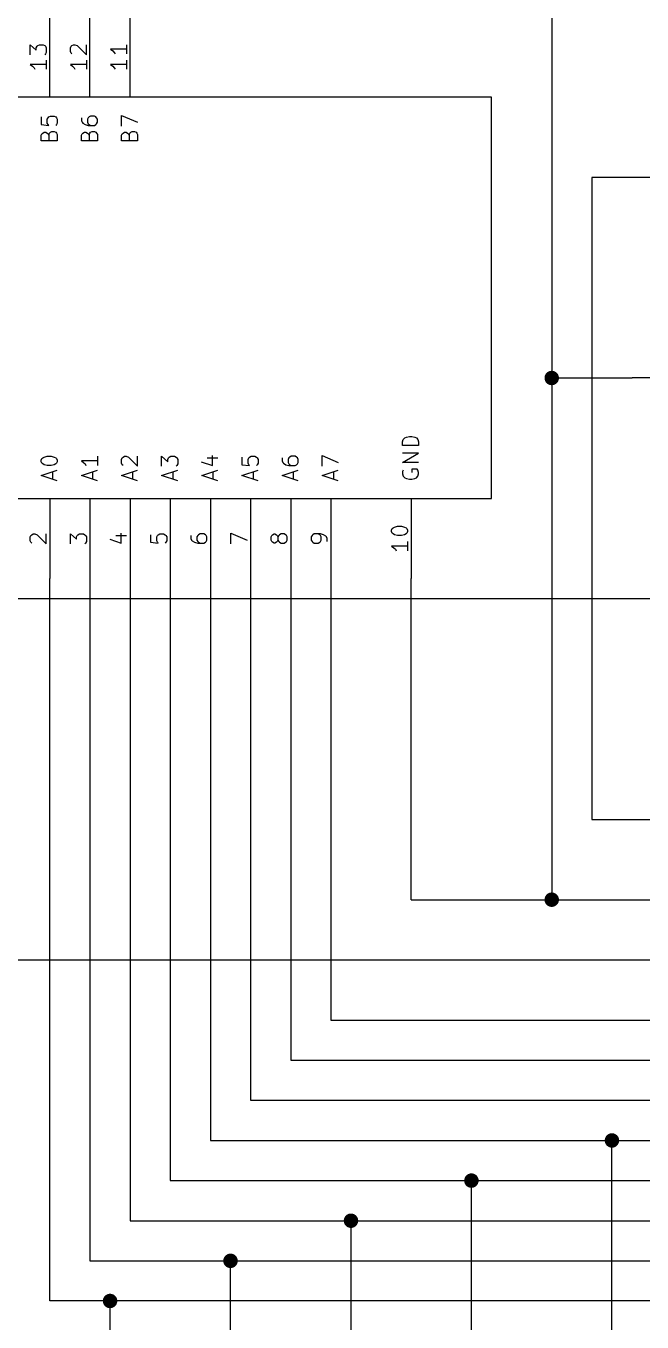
# Model space of a CAD drawing. Extents: x 0.4 to 11.3, y -7.9 to -0.4.
# Drawn here: x 2.54 to 4.075, y -5.253 to -2.023 of the extents above; entities that cross this region are included whole.
import ezdxf

# ---------------------------------------------------------------- set-up
doc = ezdxf.new("R2010")
doc.units = 0
doc.header["$MEASUREMENT"] = 0
for name, color, linetype in [('CYAN2', 4, 'CONTINUOUS'), ('GREEN3', 91, 'CONTINUOUS'), ('LYELLOW', 51, 'CONTINUOUS'), ('RED2', 1, 'CONTINUOUS'), ('RED3', 11, 'CONTINUOUS')]:
    doc.layers.add(name, color=color, linetype=linetype)

msp = doc.modelspace()

# ---------------------------------------------------------------- linework, layer by layer
at = {"layer": 'CYAN2', "linetype": 'CONTINUOUS'}
for p, q in [((2.5785, -2.2495), (2.5785, -2.2686)), ((2.5937, -2.2552), (2.5956, -2.2514)), ((2.5937, -2.2648), (2.5937, -2.2552)), ((2.5956, -2.2514), (2.5976, -2.2495)), ((2.5976, -2.2495), (2.6014, -2.2476)), ((2.6014, -2.2476), (2.6109, -2.2476)), ((2.6109, -2.2476), (2.6147, -2.2495)), ((2.6147, -2.2495), (2.6166, -2.2514)), ((2.6166, -2.2514), (2.6185, -2.2552)), ((2.6185, -2.2552), (2.6185, -2.2648)), ((2.6785, -2.2514), (2.6785, -2.259)), ((2.6785, -2.259), (2.6804, -2.2629)), ((2.6956, -2.2514), (2.6937, -2.2552)), ((2.6937, -2.2552), (2.6937, -2.2629)), ((2.6976, -2.2495), (2.6956, -2.2514)), ((2.7014, -2.2476), (2.6976, -2.2495)), ((2.7109, -2.2476), (2.7014, -2.2476)), ((2.7147, -2.2495), (2.7109, -2.2476)), ((2.7166, -2.2514), (2.7147, -2.2495)), ((2.7185, -2.2552), (2.7166, -2.2514)), ((2.7185, -2.2629), (2.7185, -2.2552)), ((2.7785, -2.2724), (2.7785, -2.2457)), ((2.7785, -2.2457), (2.8185, -2.2629)), ((2.5785, -2.2686), (2.5976, -2.2705)), ((2.5785, -2.2952), (2.5804, -2.2914)), ((2.5804, -2.2914), (2.5823, -2.2895)), ((2.5823, -2.2895), (2.5861, -2.2876)), ((2.5861, -2.2876), (2.5899, -2.2876)), ((2.5899, -2.2876), (2.5937, -2.2895)), ((2.5956, -2.2686), (2.5937, -2.2648)), ((2.5937, -2.2895), (2.5956, -2.2914)), ((2.5976, -2.2705), (2.5956, -2.2686)), ((2.5956, -2.2914), (2.5976, -2.2952)), ((2.5976, -2.2952), (2.5995, -2.2895)), ((2.5995, -2.2895), (2.6014, -2.2876)), ((2.6014, -2.2876), (2.6052, -2.2857)), ((2.6052, -2.2857), (2.6109, -2.2857)), ((2.6109, -2.2857), (2.6147, -2.2876)), ((2.6166, -2.2686), (2.6147, -2.2705)), ((2.6147, -2.2876), (2.6166, -2.2895)), ((2.6185, -2.2648), (2.6166, -2.2686)), ((2.6166, -2.2895), (2.6185, -2.2933)), ((2.6785, -2.2952), (2.6804, -2.2914)), ((2.6804, -2.2629), (2.6823, -2.2648)), ((2.6804, -2.2914), (2.6823, -2.2895)), ((2.6823, -2.2648), (2.688, -2.2686)), ((2.6823, -2.2895), (2.6861, -2.2876)), ((2.6861, -2.2876), (2.6899, -2.2876)), ((2.688, -2.2686), (2.6956, -2.2705)), ((2.6899, -2.2876), (2.6937, -2.2895)), ((2.6937, -2.2629), (2.6956, -2.2667)), ((2.6937, -2.2895), (2.6956, -2.2914)), ((2.6956, -2.2667), (2.6976, -2.2686)), ((2.6956, -2.2705), (2.7109, -2.2705)), ((2.6956, -2.2914), (2.6976, -2.2952)), ((2.6976, -2.2686), (2.7014, -2.2705)), ((2.6976, -2.2952), (2.6995, -2.2895)), ((2.6995, -2.2895), (2.7014, -2.2876)), ((2.7014, -2.2876), (2.7052, -2.2857)), ((2.7052, -2.2857), (2.7109, -2.2857)), ((2.7109, -2.2705), (2.7147, -2.2686)), ((2.7109, -2.2857), (2.7147, -2.2876)), ((2.7147, -2.2686), (2.7166, -2.2667)), ((2.7147, -2.2876), (2.7166, -2.2895)), ((2.7166, -2.2667), (2.7185, -2.2629)), ((2.7166, -2.2895), (2.7185, -2.2933)), ((2.7785, -2.2952), (2.7804, -2.2914)), ((2.7804, -2.2914), (2.7823, -2.2895)), ((2.7823, -2.2895), (2.7861, -2.2876)), ((2.7861, -2.2876), (2.7899, -2.2876)), ((2.7899, -2.2876), (2.7937, -2.2895)), ((2.7937, -2.2895), (2.7956, -2.2914)), ((2.7956, -2.2914), (2.7976, -2.2952)), ((2.7976, -2.2952), (2.7995, -2.2895)), ((2.7995, -2.2895), (2.8014, -2.2876)), ((2.8014, -2.2876), (2.8052, -2.2857)), ((2.8052, -2.2857), (2.8109, -2.2857)), ((2.8109, -2.2857), (2.8147, -2.2876)), ((2.8147, -2.2876), (2.8166, -2.2895)), ((2.8166, -2.2895), (2.8185, -2.2933)), ((2.5785, -2.3086), (2.5785, -2.2952)), ((2.6185, -2.3086), (2.5785, -2.3086)), ((2.5976, -2.2952), (2.5976, -2.3086)), ((2.6185, -2.2933), (2.6185, -2.3086)), ((2.6785, -2.3086), (2.6785, -2.2952)), ((2.7185, -2.3086), (2.6785, -2.3086)), ((2.6976, -2.2952), (2.6976, -2.3086)), ((2.7185, -2.2933), (2.7185, -2.3086)), ((2.7785, -2.3086), (2.7785, -2.2952)), ((2.8185, -2.3086), (2.7785, -2.3086)), ((2.7976, -2.2952), (2.7976, -2.3086)), ((2.8185, -2.2933), (2.8185, -2.3086)), ((3.4785, -3.059), (3.4804, -3.0533)), ((3.4785, -3.0686), (3.4785, -3.059)), ((3.4804, -3.0533), (3.4842, -3.0495)), ((3.4842, -3.0495), (3.488, -3.0476)), ((3.488, -3.0476), (3.4956, -3.0457)), ((3.4956, -3.0457), (3.5014, -3.0457)), ((3.5014, -3.0457), (3.509, -3.0476)), ((3.509, -3.0476), (3.5128, -3.0495)), ((3.5128, -3.0495), (3.5166, -3.0533)), ((3.5166, -3.0533), (3.5185, -3.059)), ((3.5185, -3.059), (3.5185, -3.0686)), ((2.5804, -3.1009), (2.5823, -3.099)), ((2.5823, -3.099), (2.5861, -3.0971)), ((2.5861, -3.0971), (2.5937, -3.0952)), ((2.5937, -3.0952), (2.6033, -3.0952)), ((2.6033, -3.0952), (2.6109, -3.0971)), ((2.6109, -3.0971), (2.6147, -3.099)), ((2.6147, -3.099), (2.6166, -3.1009)), ((2.7185, -3.0952), (2.7185, -3.1181)), ((2.7785, -3.1029), (2.7804, -3.099)), ((2.7804, -3.099), (2.7823, -3.0971)), ((2.7823, -3.0971), (2.7861, -3.0952)), ((2.7861, -3.0952), (2.7899, -3.0952)), ((2.7899, -3.0952), (2.7956, -3.0971)), ((2.7956, -3.0971), (2.8185, -3.12)), ((2.8185, -3.12), (2.8185, -3.0952)), ((2.8785, -3.12), (2.8785, -3.0952)), ((2.8785, -3.0952), (2.8937, -3.1086)), ((2.8937, -3.1029), (2.8956, -3.099)), ((2.8956, -3.099), (2.8976, -3.0971)), ((2.8976, -3.0971), (2.9014, -3.0952)), ((2.9014, -3.0952), (2.9109, -3.0952)), ((2.9109, -3.0952), (2.9147, -3.0971)), ((2.9147, -3.0971), (2.9166, -3.099)), ((2.9166, -3.099), (2.9185, -3.1029)), ((2.9918, -3.099), (3.0185, -3.099)), ((3.0052, -3.1181), (3.0052, -3.0933)), ((3.0785, -3.0971), (3.0785, -3.1162)), ((3.0937, -3.1029), (3.0956, -3.099)), ((3.0956, -3.099), (3.0976, -3.0971)), ((3.0976, -3.0971), (3.1014, -3.0952)), ((3.1014, -3.0952), (3.1109, -3.0952)), ((3.1109, -3.0952), (3.1147, -3.0971)), ((3.1147, -3.0971), (3.1166, -3.099)), ((3.1166, -3.099), (3.1185, -3.1029)), ((3.1785, -3.099), (3.1785, -3.1067)), ((3.1956, -3.099), (3.1937, -3.1029)), ((3.1976, -3.0971), (3.1956, -3.099)), ((3.2014, -3.0952), (3.1976, -3.0971)), ((3.2109, -3.0952), (3.2014, -3.0952)), ((3.2147, -3.0971), (3.2109, -3.0952)), ((3.2166, -3.099), (3.2147, -3.0971)), ((3.2185, -3.1029), (3.2166, -3.099)), ((3.2785, -3.12), (3.2785, -3.0933)), ((3.2785, -3.0933), (3.3185, -3.1105)), ((3.5185, -3.0686), (3.4785, -3.0686)), ((3.4785, -3.1105), (3.5185, -3.0876)), ((3.5185, -3.0876), (3.4785, -3.0876)), ((2.5785, -3.1048), (2.5804, -3.1009)), ((2.5785, -3.1086), (2.5785, -3.1048)), ((2.5804, -3.1124), (2.5785, -3.1086)), ((2.5785, -3.1429), (2.6185, -3.1295)), ((2.5823, -3.1143), (2.5804, -3.1124)), ((2.5861, -3.1162), (2.5823, -3.1143)), ((2.5937, -3.1181), (2.5861, -3.1162)), ((2.6033, -3.1181), (2.5937, -3.1181)), ((2.6109, -3.1162), (2.6033, -3.1181)), ((2.6147, -3.1143), (2.6109, -3.1162)), ((2.6166, -3.1124), (2.6147, -3.1143)), ((2.6166, -3.1009), (2.6185, -3.1048)), ((2.6185, -3.1086), (2.6166, -3.1124)), ((2.6185, -3.1048), (2.6185, -3.1086)), ((2.7185, -3.1067), (2.6785, -3.1067)), ((2.6785, -3.1067), (2.6842, -3.1105)), ((2.6785, -3.1429), (2.7185, -3.1295)), ((2.6842, -3.1105), (2.688, -3.1143)), ((2.688, -3.1143), (2.6899, -3.1181)), ((2.7785, -3.1124), (2.7785, -3.1029)), ((2.7804, -3.1162), (2.7785, -3.1124)), ((2.7785, -3.1429), (2.8185, -3.1295)), ((2.7823, -3.1181), (2.7804, -3.1162)), ((2.8785, -3.1429), (2.9185, -3.1295)), ((2.8937, -3.1086), (2.8937, -3.1029)), ((2.9166, -3.1181), (2.9147, -3.12)), ((2.9185, -3.1143), (2.9166, -3.1181)), ((2.9185, -3.1029), (2.9185, -3.1143)), ((2.9766, -3.1086), (3.0052, -3.1181)), ((2.9785, -3.1429), (3.0185, -3.1295)), ((3.0785, -3.1162), (3.0976, -3.1181)), ((3.0785, -3.1429), (3.1185, -3.1295)), ((3.0937, -3.1124), (3.0937, -3.1029)), ((3.0956, -3.1162), (3.0937, -3.1124)), ((3.0976, -3.1181), (3.0956, -3.1162)), ((3.1166, -3.1162), (3.1147, -3.1181)), ((3.1185, -3.1124), (3.1166, -3.1162)), ((3.1185, -3.1029), (3.1185, -3.1124)), ((3.1785, -3.1067), (3.1804, -3.1105)), ((3.1785, -3.1429), (3.2185, -3.1295)), ((3.1804, -3.1105), (3.1823, -3.1124)), ((3.1823, -3.1124), (3.188, -3.1162)), ((3.188, -3.1162), (3.1956, -3.1181)), ((3.1937, -3.1029), (3.1937, -3.1105)), ((3.1937, -3.1105), (3.1956, -3.1143)), ((3.1956, -3.1143), (3.1976, -3.1162)), ((3.1956, -3.1181), (3.2109, -3.1181)), ((3.1976, -3.1162), (3.2014, -3.1181)), ((3.2109, -3.1181), (3.2147, -3.1162)), ((3.2147, -3.1162), (3.2166, -3.1143)), ((3.2166, -3.1143), (3.2185, -3.1105)), ((3.2185, -3.1105), (3.2185, -3.1029)), ((3.2785, -3.1429), (3.3185, -3.1295)), ((3.5185, -3.1105), (3.4785, -3.1105)), ((3.4804, -3.1295), (3.4785, -3.1333)), ((3.5147, -3.1276), (3.5014, -3.1276)), ((3.5014, -3.1276), (3.5014, -3.1352)), ((3.5166, -3.1295), (3.5147, -3.1276)), ((3.5185, -3.1352), (3.5166, -3.1295)), ((2.6185, -3.1562), (2.5785, -3.1429)), ((2.6071, -3.1524), (2.6071, -3.1333)), ((2.7185, -3.1562), (2.6785, -3.1429)), ((2.7071, -3.1524), (2.7071, -3.1333)), ((2.8185, -3.1562), (2.7785, -3.1429)), ((2.8071, -3.1524), (2.8071, -3.1333)), ((2.9185, -3.1562), (2.8785, -3.1429)), ((2.9071, -3.1524), (2.9071, -3.1333)), ((3.0185, -3.1562), (2.9785, -3.1429)), ((3.0071, -3.1524), (3.0071, -3.1333)), ((3.1185, -3.1562), (3.0785, -3.1429)), ((3.1071, -3.1524), (3.1071, -3.1333)), ((3.2185, -3.1562), (3.1785, -3.1429)), ((3.2071, -3.1524), (3.2071, -3.1333)), ((3.3185, -3.1562), (3.2785, -3.1429)), ((3.3071, -3.1524), (3.3071, -3.1333)), ((3.4785, -3.1333), (3.4785, -3.139)), ((3.4785, -3.139), (3.4804, -3.1448)), ((3.4804, -3.1448), (3.4842, -3.1486)), ((3.4842, -3.1486), (3.488, -3.1505)), ((3.488, -3.1505), (3.4956, -3.1524)), ((3.4956, -3.1524), (3.5014, -3.1524)), ((3.5014, -3.1524), (3.509, -3.1505)), ((3.509, -3.1505), (3.5128, -3.1486)), ((3.5128, -3.1486), (3.5166, -3.1448)), ((3.5166, -3.1448), (3.5185, -3.139)), ((3.5185, -3.139), (3.5185, -3.1352))]:
    msp.add_line(p, q, dxfattribs=at)
at = {"layer": 'GREEN3', "linetype": 'CONTINUOUS'}
for p, q in [((3.85, -1.95), (3.85, -2.9)), ((3.95, -2.4), (3.95, -4)), ((4.35, -2.4), (3.95, -2.4)), ((3.85, -2.9), (3.85, -4.2)), ((3.85, -2.9), (4.05, -2.9)), ((2.6, -5.2), (2.6, -3.4)), ((2.7, -3.4), (2.7, -5.1)), ((2.8, -3.4), (2.8, -5)), ((2.9, -3.4), (2.9, -4.9)), ((3, -3.4), (3, -4.8)), ((3.1, -3.4), (3.1, -4.7)), ((3.2, -3.4), (3.2, -4.6)), ((3.3, -3.4), (3.3, -4.5)), ((3.5, -4.2), (3.5, -3.4)), ((5.85, -3.45), (2.3, -3.45)), ((3.95, -4), (6.3, -4)), ((3.5, -4.2), (3.85, -4.2)), ((3.85, -4.2), (6.2, -4.2)), ((2.4, -4.35), (9.7, -4.35)), ((3.3, -4.5), (5.05, -4.5)), ((3.2, -4.6), (4.7, -4.6)), ((3.1, -4.7), (4.35, -4.7)), ((3, -4.8), (4, -4.8)), ((4, -5.85), (4, -4.8)), ((4, -4.8), (7.95, -4.8)), ((2.9, -4.9), (3.65, -4.9)), ((3.65, -6), (3.65, -4.9)), ((3.65, -4.9), (5.25, -4.9)), ((2.8, -5), (3.35, -5)), ((3.35, -5), (5.35, -5)), ((3.35, -5), (3.35, -6.15)), ((2.7, -5.1), (3.05, -5.1)), ((3.05, -5.1), (5.45, -5.1)), ((3.05, -6.3), (3.05, -5.1)), ((2.75, -5.2), (2.6, -5.2)), ((5.55, -5.2), (2.75, -5.2)), ((2.75, -6.45), (2.75, -5.2))]:
    msp.add_line(p, q, dxfattribs=at)
at = {"layer": 'GREEN3', "const_width": 0.018}
for points in [[(3.841, -2.9, 1), (3.859, -2.9, 1)], [(3.841, -4.2, 1), (3.859, -4.2, 1)], [(3.991, -4.8, 1), (4.009, -4.8, 1)], [(3.641, -4.9, 1), (3.659, -4.9, 1)], [(3.341, -5, 1), (3.359, -5, 1)], [(3.041, -5.1, 1), (3.059, -5.1, 1)], [(2.741, -5.2, 1), (2.759, -5.2, 1)]]:
    msp.add_lwpolyline(points, format="xyb", close=True, dxfattribs=at)
at = {"layer": 'LYELLOW', "linetype": 'CONTINUOUS'}
for p, q in [((3.7, -2.2), (1.9, -2.2)), ((3.7, -3.2), (3.7, -2.2)), ((1.9, -3.2), (3.7, -3.2))]:
    msp.add_line(p, q, dxfattribs=at)
at = {"layer": 'RED2', "linetype": 'CONTINUOUS'}
for p, q in [((2.6, -2.2), (2.6, -2)), ((2.7, -2.2), (2.7, -2)), ((2.8, -2.2), (2.8, -2)), ((3.7, -2.2), (1.9, -2.2)), ((3.7, -3.2), (3.7, -2.2)), ((4.25, -2.9), (4.05, -2.9)), ((1.9, -3.2), (3.7, -3.2)), ((2.6, -3.2), (2.6, -3.4)), ((2.7, -3.2), (2.7, -3.4)), ((2.8, -3.2), (2.8, -3.4)), ((2.9, -3.2), (2.9, -3.4)), ((3, -3.2), (3, -3.4)), ((3.1, -3.2), (3.1, -3.4)), ((3.2, -3.2), (3.2, -3.4)), ((3.3, -3.2), (3.3, -3.4)), ((3.5, -3.2), (3.5, -3.4))]:
    msp.add_line(p, q, dxfattribs=at)
at = {"layer": 'RED3', "linetype": 'CONTINUOUS'}
for p, q in [((2.5511, -2.0943), (2.5511, -2.0695)), ((2.5511, -2.0695), (2.5663, -2.0829)), ((2.5663, -2.0771), (2.5682, -2.0733)), ((2.5663, -2.0829), (2.5663, -2.0771)), ((2.5682, -2.0733), (2.5701, -2.0714)), ((2.5701, -2.0714), (2.574, -2.0695)), ((2.574, -2.0695), (2.5835, -2.0695)), ((2.5835, -2.0695), (2.5873, -2.0714)), ((2.5873, -2.0714), (2.5892, -2.0733)), ((2.5892, -2.0924), (2.5873, -2.0943)), ((2.5892, -2.0733), (2.5911, -2.0771)), ((2.5911, -2.0886), (2.5892, -2.0924)), ((2.5911, -2.0771), (2.5911, -2.0886)), ((2.6511, -2.0771), (2.653, -2.0733)), ((2.6511, -2.0867), (2.6511, -2.0771)), ((2.653, -2.0905), (2.6511, -2.0867)), ((2.653, -2.0733), (2.6549, -2.0714)), ((2.6549, -2.0924), (2.653, -2.0905)), ((2.6549, -2.0714), (2.6587, -2.0695)), ((2.6587, -2.0695), (2.6625, -2.0695)), ((2.6625, -2.0695), (2.6682, -2.0714)), ((2.6682, -2.0714), (2.6911, -2.0943)), ((2.6911, -2.0943), (2.6911, -2.0695)), ((2.7911, -2.0809), (2.7511, -2.0809)), ((2.7511, -2.0809), (2.7568, -2.0848)), ((2.7568, -2.0848), (2.7606, -2.0886)), ((2.7606, -2.0886), (2.7625, -2.0924)), ((2.7911, -2.0695), (2.7911, -2.0924)), ((2.5911, -2.119), (2.5511, -2.119)), ((2.5511, -2.119), (2.5568, -2.1229)), ((2.5568, -2.1229), (2.5606, -2.1267)), ((2.5606, -2.1267), (2.5625, -2.1305)), ((2.5911, -2.1076), (2.5911, -2.1305)), ((2.6911, -2.119), (2.6511, -2.119)), ((2.6511, -2.119), (2.6568, -2.1229)), ((2.6568, -2.1229), (2.6606, -2.1267)), ((2.6606, -2.1267), (2.6625, -2.1305)), ((2.6911, -2.1076), (2.6911, -2.1305)), ((2.7911, -2.119), (2.7511, -2.119)), ((2.7511, -2.119), (2.7568, -2.1229)), ((2.7568, -2.1229), (2.7606, -2.1267)), ((2.7606, -2.1267), (2.7625, -2.1305)), ((2.7911, -2.1076), (2.7911, -2.1305)), ((2.5511, -3.2962), (2.553, -3.2924)), ((2.553, -3.2924), (2.5549, -3.2905)), ((2.5549, -3.2905), (2.5587, -3.2886)), ((2.5587, -3.2886), (2.5625, -3.2886)), ((2.5625, -3.2886), (2.5682, -3.2905)), ((2.5682, -3.2905), (2.5911, -3.3133)), ((2.5911, -3.3133), (2.5911, -3.2886)), ((2.6511, -3.3133), (2.6511, -3.2886)), ((2.6511, -3.2886), (2.6663, -3.3019)), ((2.6663, -3.2962), (2.6682, -3.2924)), ((2.6682, -3.2924), (2.6701, -3.2905)), ((2.6701, -3.2905), (2.674, -3.2886)), ((2.674, -3.2886), (2.6835, -3.2886)), ((2.6835, -3.2886), (2.6873, -3.2905)), ((2.6873, -3.2905), (2.6892, -3.2924)), ((2.6892, -3.2924), (2.6911, -3.2962)), ((2.7644, -3.2924), (2.7911, -3.2924)), ((2.7778, -3.3114), (2.7778, -3.2867)), ((2.8511, -3.2905), (2.8511, -3.3095)), ((2.8663, -3.2962), (2.8682, -3.2924)), ((2.8682, -3.2924), (2.8701, -3.2905)), ((2.8701, -3.2905), (2.874, -3.2886)), ((2.874, -3.2886), (2.8835, -3.2886)), ((2.8835, -3.2886), (2.8873, -3.2905)), ((2.8873, -3.2905), (2.8892, -3.2924)), ((2.8892, -3.2924), (2.8911, -3.2962)), ((2.9511, -3.2924), (2.9511, -3.3)), ((2.9682, -3.2924), (2.9663, -3.2962)), ((2.9701, -3.2905), (2.9682, -3.2924)), ((2.974, -3.2886), (2.9701, -3.2905)), ((2.9835, -3.2886), (2.974, -3.2886)), ((2.9873, -3.2905), (2.9835, -3.2886)), ((2.9892, -3.2924), (2.9873, -3.2905)), ((2.9911, -3.2962), (2.9892, -3.2924)), ((3.0511, -3.3133), (3.0511, -3.2867)), ((3.0511, -3.2867), (3.0911, -3.3038)), ((3.1511, -3.2962), (3.153, -3.2924)), ((3.153, -3.2924), (3.1549, -3.2905)), ((3.1549, -3.2905), (3.1587, -3.2886)), ((3.1587, -3.2886), (3.1606, -3.2886)), ((3.1606, -3.2886), (3.1644, -3.2905)), ((3.1644, -3.2905), (3.1663, -3.2924)), ((3.1663, -3.2924), (3.1682, -3.2962)), ((3.1701, -3.2924), (3.1682, -3.2962)), ((3.1721, -3.2905), (3.1701, -3.2924)), ((3.1759, -3.2886), (3.1721, -3.2905)), ((3.1835, -3.2886), (3.1759, -3.2886)), ((3.1873, -3.2905), (3.1835, -3.2886)), ((3.1892, -3.2924), (3.1873, -3.2905)), ((3.1911, -3.2962), (3.1892, -3.2924)), ((3.253, -3.2924), (3.2511, -3.2962)), ((3.2549, -3.2905), (3.253, -3.2924)), ((3.2587, -3.2886), (3.2549, -3.2905)), ((3.274, -3.2886), (3.2587, -3.2886)), ((3.2721, -3.2905), (3.2682, -3.2886)), ((3.274, -3.2924), (3.2721, -3.2905)), ((3.2816, -3.2905), (3.274, -3.2886)), ((3.2759, -3.2962), (3.274, -3.2924)), ((3.2873, -3.2943), (3.2816, -3.2905)), ((3.2892, -3.2962), (3.2873, -3.2943)), ((3.4511, -3.279), (3.453, -3.2752)), ((3.4511, -3.2829), (3.4511, -3.279)), ((3.453, -3.2867), (3.4511, -3.2829)), ((3.453, -3.2752), (3.4549, -3.2733)), ((3.4549, -3.2886), (3.453, -3.2867)), ((3.4549, -3.2733), (3.4587, -3.2714)), ((3.4587, -3.2905), (3.4549, -3.2886)), ((3.4587, -3.2714), (3.4663, -3.2695)), ((3.4663, -3.2924), (3.4587, -3.2905)), ((3.4663, -3.2695), (3.4759, -3.2695)), ((3.4759, -3.2924), (3.4663, -3.2924)), ((3.4759, -3.2695), (3.4835, -3.2714)), ((3.4835, -3.2905), (3.4759, -3.2924)), ((3.4835, -3.2714), (3.4873, -3.2733)), ((3.4873, -3.2886), (3.4835, -3.2905)), ((3.4873, -3.2733), (3.4892, -3.2752)), ((3.4892, -3.2867), (3.4873, -3.2886)), ((3.4892, -3.2752), (3.4911, -3.279)), ((3.4911, -3.2829), (3.4892, -3.2867)), ((3.4911, -3.279), (3.4911, -3.2829)), ((2.5511, -3.3057), (2.5511, -3.2962)), ((2.553, -3.3095), (2.5511, -3.3057)), ((2.5549, -3.3114), (2.553, -3.3095)), ((2.6663, -3.3019), (2.6663, -3.2962)), ((2.6892, -3.3114), (2.6873, -3.3133)), ((2.6911, -3.3076), (2.6892, -3.3114)), ((2.6911, -3.2962), (2.6911, -3.3076)), ((2.7492, -3.3019), (2.7778, -3.3114)), ((2.8511, -3.3095), (2.8701, -3.3114)), ((2.8663, -3.3057), (2.8663, -3.2962)), ((2.8682, -3.3095), (2.8663, -3.3057)), ((2.8701, -3.3114), (2.8682, -3.3095)), ((2.8892, -3.3095), (2.8873, -3.3114)), ((2.8911, -3.3057), (2.8892, -3.3095)), ((2.8911, -3.2962), (2.8911, -3.3057)), ((2.9511, -3.3), (2.953, -3.3038)), ((2.953, -3.3038), (2.9549, -3.3057)), ((2.9549, -3.3057), (2.9606, -3.3095)), ((2.9606, -3.3095), (2.9682, -3.3114)), ((2.9663, -3.2962), (2.9663, -3.3038)), ((2.9663, -3.3038), (2.9682, -3.3076)), ((2.9682, -3.3076), (2.9701, -3.3095)), ((2.9682, -3.3114), (2.9835, -3.3114)), ((2.9701, -3.3095), (2.974, -3.3114)), ((2.9835, -3.3114), (2.9873, -3.3095)), ((2.9873, -3.3095), (2.9892, -3.3076)), ((2.9892, -3.3076), (2.9911, -3.3038)), ((2.9911, -3.3038), (2.9911, -3.2962)), ((3.1511, -3.3038), (3.1511, -3.2962)), ((3.153, -3.3076), (3.1511, -3.3038)), ((3.1549, -3.3095), (3.153, -3.3076)), ((3.1587, -3.3114), (3.1549, -3.3095)), ((3.1606, -3.3114), (3.1587, -3.3114)), ((3.1644, -3.3095), (3.1606, -3.3114)), ((3.1663, -3.3076), (3.1644, -3.3095)), ((3.1682, -3.3038), (3.1663, -3.3076)), ((3.1682, -3.2962), (3.1682, -3.3038)), ((3.1682, -3.3038), (3.1701, -3.3076)), ((3.1701, -3.3076), (3.1721, -3.3095)), ((3.1721, -3.3095), (3.1759, -3.3114)), ((3.1759, -3.3114), (3.1835, -3.3114)), ((3.1835, -3.3114), (3.1873, -3.3095)), ((3.1873, -3.3095), (3.1892, -3.3076)), ((3.1892, -3.3076), (3.1911, -3.3038)), ((3.1911, -3.3038), (3.1911, -3.2962)), ((3.2511, -3.2962), (3.2511, -3.3038)), ((3.2511, -3.3038), (3.253, -3.3076)), ((3.253, -3.3076), (3.2549, -3.3095)), ((3.2549, -3.3095), (3.2587, -3.3114)), ((3.2587, -3.3114), (3.2682, -3.3114)), ((3.2682, -3.3114), (3.2721, -3.3095)), ((3.2721, -3.3095), (3.274, -3.3076)), ((3.274, -3.3076), (3.2759, -3.3038)), ((3.2759, -3.3038), (3.2759, -3.2962)), ((3.2911, -3.3), (3.2892, -3.2962)), ((3.2911, -3.3076), (3.2911, -3.3)), ((3.4911, -3.319), (3.4511, -3.319)), ((3.4511, -3.319), (3.4568, -3.3229)), ((3.4568, -3.3229), (3.4606, -3.3267)), ((3.4606, -3.3267), (3.4625, -3.3305)), ((3.4911, -3.3076), (3.4911, -3.3305))]:
    msp.add_line(p, q, dxfattribs=at)

doc.saveas('drawing.dxf')
